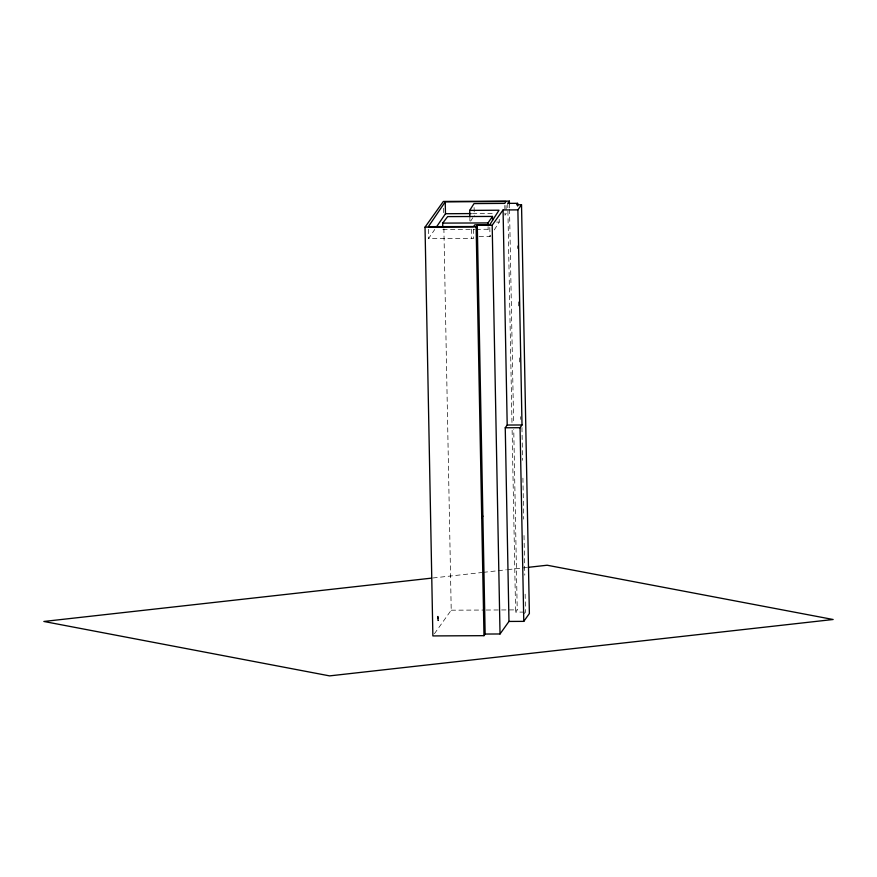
<?xml version="1.0" encoding="UTF-8"?>
<svg xmlns="http://www.w3.org/2000/svg" width="877" height="877" viewBox="0 0 877 877"><rect width="100%" height="100%" fill="white"/><g stroke="black" fill="none" stroke-linecap="round" stroke-linejoin="round"><path stroke-width="0.66" stroke-dasharray="4.38 3.29" d="M438.215 617.145L438.094 620.806L437.952 618.691M438.445 618.581C439.432 614.766 435.617 615.961 438.27 618.318M438.401 617.32L438.357 618.658M437.448 618.318L437.59 617.013M437.623 618.285L438.171 620.664M470.664 221.125L472.824 217.715M479.149 236.68L489.98 236.658L491.405 234.411M494.255 229.927L499.254 222.067L499.177 218.11M506.204 213.341L504.988 215.249L504.79 204.703M473.525 229.16L473.701 238.391L428.59 238.511L434.729 229.5M476.134 229.314L488.127 229.27L489.629 227.099M434.4 633.775L451.216 610.195L443.894 228.776M524.249 612.091L515.61 612.124L517.222 609.877L513.747 429.423M524.446 613.538L525.487 612.08L525.093 591.569M432.887 577.987L481.857 572.517M483.216 572.363L496.82 570.85M498.18 570.697L506.336 569.787M507.695 569.633L526.748 567.507M472.462 213.56L494.058 213.418M496.59 222.089L499.254 222.067M451.216 610.195L484.893 610.041M486.242 610.03L517.222 609.877M442.83 229.445L474.808 229.325M437.36 617.079L437.491 618.263M521.947 427.527L522.571 460.337M522.911 478.108L523.701 519.118M524.018 535.518L524.775 575.169M517.386 245.801L517.441 248.531M518.46 301.841L518.537 305.952M519.535 357.893L519.612 362.004M520.664 416.685L520.719 419.414M509.416 203.859L509.504 207.959M509.526 209.318L513.626 422.593M507.761 203.365L511.993 423.47M512.124 430.3L515.61 612.124M506.051 205.437L506.15 210.71M489.804 227.428L489.98 236.658M488.083 226.737L488.127 229.27M474.117 207.542L474.271 215.446M471.311 229.171L471.486 238.391M469.864 218.296L469.908 220.938M443.499 208.277L443.609 213.747M428.414 229.292L428.59 238.511"/><path stroke-width="1.32" d="M469.71 210.392L474.04 203.585L504.768 203.387L505.974 201.48L445.242 201.863L428.36 226.65L473.481 226.529L474.863 224.83L489.75 224.786L499.024 210.206L469.71 210.392L469.842 216.981M436.264 227.253L445.472 213.736L445.242 201.863M488.05 225.466L488.007 222.933L492.501 216.433L447.654 216.608L442.71 223.109L442.786 226.913M509.373 201.118L507.761 203.365L517.638 203.321L516.597 204.78L521.53 204.758L517.879 209.877L503.069 209.954L492.183 225.214L477.296 225.29L485.145 634.049L483.983 635.672L432.876 635.924L425.027 227.154L443.367 201.436L509.373 201.118L509.416 203.859M483.983 635.672L476.134 226.913L477.296 225.29M485.145 634.049L500.033 633.972L508.967 621.442L505.251 427.779L507.202 425.038L503.069 209.954M508.967 621.442L523.777 621.376L520.061 427.702L522.012 424.972L517.879 209.877M481.725 517.737L482.876 516.115M523.777 621.376L529.379 613.516L521.53 204.758M431.528 578.14L43.85 621.464L329.588 675.882L833.15 619.502L547.149 565.226L528.107 567.353M445.472 213.736L471.113 213.571M425.027 227.154L476.134 226.913M507.202 425.038L522.012 424.972M505.251 427.779L520.061 427.702M442.71 223.109L488.007 222.933M517.638 203.321L517.693 206.051M492.501 216.433L492.567 220.237M492.183 225.214L500.033 633.972"/></g></svg>
